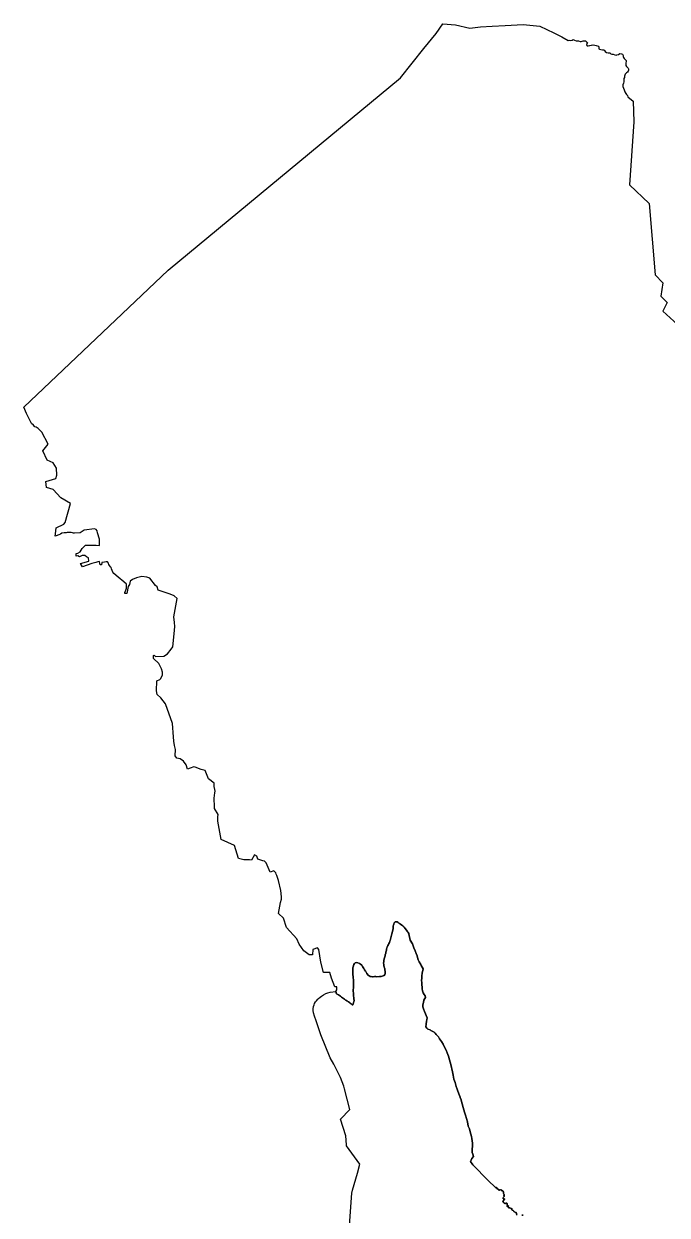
# Model space of a CAD drawing. Header units: inches. Extents: x 33.9 to 41.9, y -4.8 to 5.4.
# Drawn here: x 33.99 to 35.971, y 1.768 to 5.434 of the extents above; entities that cross this region are included whole.
import ezdxf

# ---------------------------------------------------------------- set-up
doc = ezdxf.new("R2010")
doc.units = ezdxf.units.IN
doc.header["$MEASUREMENT"] = 0
doc.layers.add('Counties', color=7, linetype='Continuous')

msp = doc.modelspace()

# ---------------------------------------------------------------- linework, layer by layer
at = {"layer": 'Counties'}
for points in [[(35.5087, 1.7674), (35.5081, 1.769), (35.5073, 1.7713), (35.5072, 1.773), (35.5068, 1.7742), (35.5058, 1.7756), (35.505, 1.7762), (35.5035, 1.7765), (35.502, 1.7772), (35.5006, 1.7785), (35.4991, 1.7796), (35.4978, 1.7809), (35.4964, 1.782), (35.4941, 1.7831), (35.4928, 1.7839), (35.4923, 1.7848), (35.4923, 1.7862), (35.4925, 1.7888), (35.4918, 1.7892), (35.4901, 1.7889), (35.4891, 1.7884), (35.488, 1.7893), (35.4869, 1.7902), (35.4855, 1.7906), (35.4841, 1.7906), (35.4828, 1.7906), (35.4826, 1.7916), (35.4816, 1.7927), (35.4813, 1.7936), (35.4817, 1.7946), (35.4819, 1.7953), (35.4822, 1.7965), (35.4811, 1.7973), (35.4804, 1.7971), (35.4798, 1.7964), (35.479, 1.7953), (35.478, 1.7954), (35.4777, 1.796), (35.4787, 1.7973), (35.4788, 1.7984), (35.4782, 1.7993), (35.4779, 1.8004), (35.4782, 1.8016), (35.4782, 1.8026), (35.4778, 1.8037), (35.4767, 1.8045), (35.476, 1.8045), (35.4745, 1.8044), (35.473, 1.804), (35.4719, 1.804), (35.471, 1.8041), (35.4698, 1.8046), (35.4688, 1.8051), (35.4682, 1.8059), (35.4675, 1.8072), (35.4668, 1.8082), (35.4659, 1.8084), (35.4645, 1.8086), (35.464, 1.8096), (35.4643, 1.8104), (35.465, 1.8109), (35.4658, 1.8111), (35.4673, 1.8115), (35.4679, 1.8121), (35.4674, 1.8137), (35.468, 1.8146), (35.469, 1.8155), (35.4698, 1.8164), (35.4699, 1.8177), (35.4697, 1.8185), (35.4688, 1.8183), (35.4678, 1.8181), (35.4664, 1.8184), (35.4658, 1.8193), (35.4654, 1.8205), (35.4652, 1.8214), (35.4659, 1.8224), (35.4667, 1.8234), (35.4679, 1.8245), (35.469, 1.8254), (35.4694, 1.8268), (35.4686, 1.8279), (35.4682, 1.8284), (35.4681, 1.8292), (35.4686, 1.8298), (35.469, 1.8308), (35.469, 1.8317), (35.4679, 1.8329), (35.467, 1.8344), (35.4668, 1.8366), (35.4667, 1.8378), (35.4666, 1.8393), (35.4663, 1.8405), (35.4658, 1.8414), (35.465, 1.8424), (35.4639, 1.8432), (35.4621, 1.8432), (35.4611, 1.8445), (35.4607, 1.8454), (35.4598, 1.8462), (35.4586, 1.8464), (35.4578, 1.8458), (35.4571, 1.8457), (35.4559, 1.8457), (35.4551, 1.8456), (35.4542, 1.8453), (35.4534, 1.8453), (35.4528, 1.8455), (35.4525, 1.846), (35.4519, 1.8465), (35.4516, 1.8463), (35.4511, 1.8459), (35.4504, 1.8457), (35.4502, 1.8459), (35.4501, 1.8468), (35.4496, 1.848), (35.4496, 1.849), (35.4494, 1.8499), (35.449, 1.8502), (35.4476, 1.8502), (35.4466, 1.8502), (35.4458, 1.8504), (35.4457, 1.8513), (35.4454, 1.8526), (35.4448, 1.8533), (35.4439, 1.8538), (35.4429, 1.8534), (35.4421, 1.8531), (35.4202, 1.875), (35.3721, 1.923), (35.365, 1.9334), (35.367, 1.9369), (35.3694, 1.9418), (35.3749, 1.9486), (35.3725, 1.9558), (35.3707, 1.9604), (35.37, 1.9638), (35.3708, 1.972), (35.3718, 1.9795), (35.3714, 1.9842), (35.3715, 1.9897), (35.3703, 1.9969), (35.3691, 2.0038), (35.3682, 2.0097), (35.3664, 2.0172), (35.3645, 2.0238), (35.3622, 2.0337), (35.3584, 2.0417), (35.356, 2.0548), (35.3525, 2.065), (35.3501, 2.0758), (35.3463, 2.0874), (35.3456, 2.0894), (35.3416, 2.1019), (35.3402, 2.1076), (35.3387, 2.114), (35.3364, 2.1223), (35.3336, 2.1295), (35.333, 2.1314), (35.3295, 2.1409), (35.3255, 2.153), (35.3244, 2.1557), (35.3208, 2.164), (35.3176, 2.1759), (35.3142, 2.1865), (35.3115, 2.1991), (35.3102, 2.2089), (35.3046, 2.2312), (35.3005, 2.2454), (35.2972, 2.2569), (35.2936, 2.2676), (35.29, 2.276), (35.2846, 2.2872), (35.2811, 2.2944), (35.2762, 2.3021), (35.2696, 2.3108), (35.2666, 2.3165), (35.2615, 2.3215), (35.2597, 2.3243), (35.2567, 2.3284), (35.2552, 2.3294), (35.2532, 2.3306), (35.2472, 2.3342), (35.2433, 2.3365), (35.2408, 2.3381), (35.2343, 2.3401), (35.2305, 2.3433), (35.2275, 2.3478), (35.2284, 2.3552), (35.2297, 2.3648), (35.2313, 2.3693), (35.2319, 2.3751), (35.2233, 2.3944), (35.2204, 2.403), (35.2184, 2.4085), (35.2186, 2.4146), (35.2202, 2.422), (35.2216, 2.4292), (35.2242, 2.4349), (35.2267, 2.4378), (35.2254, 2.4425), (35.2228, 2.4464), (35.2196, 2.452), (35.2174, 2.4586), (35.2166, 2.4647), (35.2163, 2.4703), (35.2155, 2.4757), (35.2153, 2.4792), (35.215, 2.4838), (35.2149, 2.4901), (35.2152, 2.4969), (35.2159, 2.5042), (35.2166, 2.513), (35.2195, 2.5262), (35.2167, 2.5311), (35.2137, 2.5361), (35.2119, 2.5396), (35.2069, 2.5477), (35.2039, 2.5533), (35.2021, 2.5609), (35.201, 2.566), (35.1984, 2.5728), (35.1951, 2.5808), (35.1912, 2.5902), (35.1864, 2.6027), (35.1799, 2.6143), (35.1758, 2.634), (35.1755, 2.6345), (35.1737, 2.6374), (35.1727, 2.6389), (35.1712, 2.6412), (35.1674, 2.6464), (35.1655, 2.6485), (35.1644, 2.6501), (35.1606, 2.6545), (35.1586, 2.6564), (35.1568, 2.658), (35.1536, 2.6601), (35.15, 2.6631), (35.1469, 2.6652), (35.1449, 2.6668), (35.1424, 2.6684), (35.1393, 2.6702), (35.1353, 2.6708), (35.1332, 2.6702), (35.1302, 2.6679), (35.1288, 2.6638), (35.1277, 2.6602), (35.1273, 2.6583), (35.1273, 2.6563), (35.1273, 2.6522), (35.127, 2.6498), (35.1262, 2.6448), (35.1253, 2.6417), (35.1239, 2.6367), (35.1227, 2.634), (35.1216, 2.6299), (35.1209, 2.6256), (35.1201, 2.6212), (35.119, 2.6174), (35.1176, 2.6128), (35.1171, 2.6108), (35.1155, 2.6069), (35.1141, 2.6038), (35.1123, 2.6007), (35.1106, 2.5978), (35.1085, 2.5927), (35.1079, 2.5906), (35.107, 2.5859), (35.1064, 2.5832), (35.105, 2.5776), (35.1042, 2.5746), (35.1026, 2.5689), (35.102, 2.5656), (35.1013, 2.5627), (35.0998, 2.5568), (35.0983, 2.5517), (35.0981, 2.548), (35.0978, 2.5429), (35.0983, 2.5393), (35.0989, 2.5362), (35.0997, 2.5315), (35.1003, 2.5286), (35.1013, 2.5254), (35.1018, 2.5233), (35.103, 2.5178), (35.1029, 2.512), (35.1016, 2.5083), (35.0994, 2.5057), (35.0965, 2.5039), (35.0902, 2.5025), (35.0846, 2.5024), (35.0773, 2.5015), (35.0742, 2.5025), (35.0725, 2.5024), (35.0701, 2.5022), (35.0658, 2.5017), (35.0638, 2.5015), (35.0594, 2.5019), (35.0568, 2.5028), (35.053, 2.5044), (35.0499, 2.5067), (35.0463, 2.5113), (35.0446, 2.5138), (35.0428, 2.5174), (35.0415, 2.519), (35.0392, 2.5225), (35.0368, 2.5273), (35.0332, 2.5335), (35.0306, 2.5372), (35.0269, 2.5407), (35.0237, 2.5421), (35.0184, 2.5444), (35.014, 2.5449), (35.0101, 2.5441), (35.0081, 2.5428), (35.0064, 2.5393), (35.0039, 2.532), (35.0033, 2.529), (35.0028, 2.5272), (35.0028, 2.5219), (35.0028, 2.5174), (35.0027, 2.5128), (35.0032, 2.5062), (35.0035, 2.5032), (35.0043, 2.4984), (35.0045, 2.4917), (35.0046, 2.4869), (35.0051, 2.4833), (35.0049, 2.4797), (35.0049, 2.478), (35.0047, 2.4762), (35.0047, 2.4709), (35.0046, 2.4679), (35.0042, 2.4615), (35.0043, 2.4588), (35.0046, 2.449), (35.0051, 2.4425), (35.0056, 2.4365), (35.006, 2.4338), (35.0065, 2.4319), (35.0067, 2.4303), (35.0067, 2.4274), (35.0061, 2.4251), (35.0053, 2.4217), (35.0044, 2.4184), (35.0031, 2.4156), (35.0016, 2.4149), (35.0009, 2.4154), (34.9998, 2.4165), (34.9979, 2.4182), (34.9951, 2.4204), (34.9925, 2.4224), (34.9896, 2.4243), (34.9878, 2.4254), (34.9865, 2.4261), (34.9842, 2.4277), (34.9816, 2.4295), (34.9794, 2.4309), (34.977, 2.4325), (34.9747, 2.4341), (34.9714, 2.4366), (34.9684, 2.4392), (34.9649, 2.442), (34.9591, 2.4454), (34.9549, 2.4476), (34.9525, 2.4486), (34.9507, 2.4558), (34.9537, 2.4608), (34.9534, 2.4707), (34.9473, 2.4701), (34.9374, 2.4976), (34.9324, 2.5149), (34.913, 2.5145), (34.9044, 2.546), (34.8978, 2.5849), (34.8941, 2.5901), (34.8797, 2.5858), (34.8791, 2.5694), (34.868, 2.5685), (34.8523, 2.5814), (34.8381, 2.6015), (34.8304, 2.6185), (34.7984, 2.653), (34.7897, 2.6814), (34.7743, 2.6959), (34.7804, 2.7296), (34.7837, 2.7404), (34.7831, 2.7475), (34.7812, 2.7666), (34.7738, 2.7972), (34.7688, 2.8135), (34.767, 2.8169), (34.7654, 2.8209), (34.7593, 2.8271), (34.7479, 2.8234), (34.7365, 2.8521), (34.7309, 2.8567), (34.7257, 2.8585), (34.7199, 2.8601), (34.71, 2.8632), (34.7075, 2.873), (34.7004, 2.8767), (34.6906, 2.8607), (34.6848, 2.8616), (34.6676, 2.8616), (34.6513, 2.8649), (34.6383, 2.9057), (34.5973, 2.9242), (34.5871, 2.98), (34.5873, 2.9939), (34.588, 3.0006), (34.5768, 3.0189), (34.5765, 3.0242), (34.5759, 3.0513), (34.5777, 3.0671), (34.5786, 3.0723), (34.5776, 3.0779), (34.5761, 3.0865), (34.5758, 3.097), (34.5585, 3.1109), (34.548, 3.1359), (34.5363, 3.139), (34.5178, 3.1467), (34.5129, 3.1476), (34.5016, 3.1429), (34.4939, 3.1402), (34.4892, 3.154), (34.4818, 3.1645), (34.471, 3.1719), (34.4612, 3.1738), (34.4557, 3.1815), (34.4572, 3.2003), (34.4537, 3.2133), (34.4513, 3.2266), (34.4509, 3.2398), (34.4472, 3.2803), (34.4261, 3.3417), (34.4113, 3.3599), (34.3999, 3.3698), (34.3984, 3.3815), (34.3997, 3.4123), (34.4086, 3.4164), (34.4113, 3.4197), (34.4163, 3.4305), (34.4163, 3.4385), (34.4141, 3.4487), (34.4055, 3.4653), (34.3895, 3.4807), (34.3889, 3.49), (34.391, 3.4909), (34.3956, 3.4866), (34.4212, 3.4881), (34.4322, 3.4952), (34.4436, 3.5094), (34.4482, 3.5171), (34.4522, 3.5569), (34.4544, 3.579), (34.454, 3.5911), (34.4519, 3.6086), (34.4617, 3.6659), (34.4528, 3.6739), (34.4399, 3.6792), (34.4036, 3.6906), (34.4002, 3.7016), (34.3956, 3.7053), (34.3774, 3.7281), (34.3688, 3.7315), (34.3531, 3.7328), (34.3362, 3.7294), (34.3245, 3.7244), (34.3171, 3.7183), (34.315, 3.7081), (34.311, 3.7022), (34.307, 3.681), (34.3012, 3.681), (34.3012, 3.6841), (34.3039, 3.6911), (34.3058, 3.697), (34.3058, 3.7038), (34.3058, 3.7096), (34.2975, 3.717), (34.2802, 3.7306), (34.2664, 3.742), (34.2636, 3.746), (34.2599, 3.7564), (34.2584, 3.7605), (34.2565, 3.7632), (34.2538, 3.7669), (34.2516, 3.7697), (34.2501, 3.7743), (34.247, 3.7783), (34.2433, 3.7786), (34.2378, 3.7768), (34.2301, 3.7762), (34.2292, 3.7688), (34.2246, 3.7691), (34.2239, 3.7728), (34.223, 3.7789), (34.2175, 3.7783), (34.2113, 3.7758), (34.1993, 3.7728), (34.1704, 3.7632), (34.164, 3.7734), (34.1898, 3.7801), (34.1886, 3.7903), (34.187, 3.7919), (34.1824, 3.794), (34.1772, 3.7974), (34.1698, 3.7977), (34.1612, 3.7934), (34.156, 3.7971), (34.1513, 3.7955), (34.1504, 3.8039), (34.156, 3.8048), (34.1633, 3.8091), (34.1692, 3.8196), (34.1796, 3.8291), (34.2128, 3.8298), (34.2224, 3.8282), (34.223, 3.8328), (34.2227, 3.8476), (34.2168, 3.868), (34.2156, 3.8735), (34.2128, 3.8781), (34.207, 3.8797), (34.1756, 3.876), (34.1633, 3.8673), (34.1461, 3.8667), (34.143, 3.867), (34.1399, 3.8676), (34.1356, 3.8686), (34.131, 3.8689), (34.127, 3.8689), (34.1236, 3.8685), (34.1196, 3.8676), (34.1138, 3.8673), (34.107, 3.8661), (34.1024, 3.8636), (34.0972, 3.8611), (34.0898, 3.8578), (34.0858, 3.8568), (34.087, 3.8642), (34.0889, 3.883), (34.1132, 3.8944), (34.1175, 3.8994), (34.1335, 3.9576), (34.1033, 3.9755), (34.0796, 4.001), (34.0593, 4.0066), (34.0572, 4.0253), (34.0879, 4.0349), (34.091, 4.0445), (34.0904, 4.0663), (34.0799, 4.0827), (34.0615, 4.0907), (34.0482, 4.1196), (34.0645, 4.1406), (34.0454, 4.1769), (34.042, 4.1806), (34.0374, 4.1856), (34.034, 4.1883), (34.0276, 4.1923), (34.0235, 4.1942), (34.019, 4.1991), (34.0137, 4.2037), (33.9975, 4.2347), (33.9896, 4.254), (34.4338, 4.6762), (35.1494, 5.2674), (35.2215, 5.3578), (35.26, 5.4044), (35.2798, 5.4338), (35.3193, 5.4306), (35.3629, 5.4208), (35.3958, 5.4242), (35.4317, 5.427), (35.4718, 5.4286), (35.5274, 5.4314), (35.5788, 5.4269), (35.6224, 5.4062), (35.6469, 5.3941), (35.6659, 5.382), (35.6694, 5.3834), (35.6735, 5.3829), (35.6783, 5.3831), (35.6813, 5.3853), (35.6839, 5.3845), (35.6853, 5.3831), (35.6904, 5.381), (35.6947, 5.3818), (35.6979, 5.3815), (35.703, 5.3794), (35.7065, 5.3796), (35.7119, 5.3815), (35.7159, 5.3815), (35.7194, 5.381), (35.7229, 5.3783), (35.7256, 5.3761), (35.7231, 5.3729), (35.7226, 5.3689), (35.7242, 5.3664), (35.7274, 5.3662), (35.7315, 5.3675), (35.7333, 5.3675), (35.7366, 5.3678), (35.7384, 5.3686), (35.7422, 5.3691), (35.743, 5.3691), (35.7481, 5.3683), (35.7524, 5.3667), (35.7591, 5.3646), (35.761, 5.3619), (35.7605, 5.3592), (35.7605, 5.3573), (35.7623, 5.3557), (35.7666, 5.3543), (35.7715, 5.354), (35.776, 5.3538), (35.7776, 5.3513), (35.7803, 5.3484), (35.7841, 5.3457), (35.7892, 5.3443), (35.7948, 5.3446), (35.7972, 5.3419), (35.8007, 5.3403), (35.805, 5.3403), (35.8093, 5.3389), (35.8136, 5.3373), (35.8163, 5.3379), (35.8209, 5.3392), (35.8254, 5.3422), (35.8303, 5.3414), (35.8338, 5.34), (35.8351, 5.3363), (35.8359, 5.3328), (35.8362, 5.3301), (35.8388, 5.3274), (35.8418, 5.3239), (35.8445, 5.3212), (35.8442, 5.3182), (35.8439, 5.3141), (35.8439, 5.3079), (35.8439, 5.3052), (35.8461, 5.3023), (35.8482, 5.3004), (35.8509, 5.2977), (35.8517, 5.295), (35.8517, 5.2917), (35.8511, 5.2885), (35.8487, 5.2855), (35.8458, 5.2825), (35.8415, 5.2785), (35.8401, 5.2755), (35.8398, 5.2731), (35.8393, 5.269), (35.8379, 5.2655), (35.8374, 5.2607), (35.8374, 5.2555), (35.8368, 5.2515), (35.8347, 5.2458), (35.8347, 5.2407), (35.8365, 5.2356), (35.839, 5.231), (35.8406, 5.2248), (35.8432, 5.2199), (35.8462, 5.2164), (35.8489, 5.2129), (35.8494, 5.2088), (35.8667, 5.1954), (35.8686, 5.1322), (35.8549, 4.9384), (35.9153, 4.8814), (35.934, 4.6612), (35.9577, 4.6371), (35.9511, 4.5958), (35.9705, 4.576), (35.9574, 4.55), (36.0027, 4.5083)], [(35.5087, 1.7674), (35.5081, 1.769), (35.5073, 1.7713), (35.5072, 1.773), (35.5068, 1.7742), (35.5058, 1.7756), (35.505, 1.7762), (35.5035, 1.7765), (35.502, 1.7772), (35.5006, 1.7785), (35.4991, 1.7796), (35.4978, 1.7809), (35.4964, 1.782), (35.4941, 1.7831), (35.4928, 1.7839), (35.4923, 1.7848), (35.4923, 1.7862), (35.4925, 1.7888), (35.4918, 1.7892), (35.4901, 1.7889), (35.4891, 1.7884), (35.488, 1.7893), (35.4869, 1.7902), (35.4855, 1.7906), (35.4841, 1.7906), (35.4828, 1.7906), (35.4826, 1.7916), (35.4816, 1.7927), (35.4813, 1.7936), (35.4817, 1.7946), (35.4819, 1.7953), (35.4822, 1.7965), (35.4811, 1.7973), (35.4804, 1.7971), (35.4798, 1.7964), (35.479, 1.7953), (35.478, 1.7954), (35.4777, 1.796), (35.4787, 1.7973), (35.4788, 1.7984), (35.4782, 1.7993), (35.4779, 1.8004), (35.4782, 1.8016), (35.4782, 1.8026), (35.4778, 1.8037), (35.4767, 1.8045), (35.476, 1.8045), (35.4745, 1.8044), (35.473, 1.804), (35.4719, 1.804), (35.471, 1.8041), (35.4698, 1.8046), (35.4688, 1.8051), (35.4682, 1.8059), (35.4675, 1.8072), (35.4668, 1.8082), (35.4659, 1.8084), (35.4645, 1.8086), (35.464, 1.8096), (35.4643, 1.8104), (35.465, 1.8109), (35.4658, 1.8111), (35.4673, 1.8115), (35.4679, 1.8121), (35.4674, 1.8137), (35.468, 1.8146), (35.469, 1.8155), (35.4698, 1.8164), (35.4699, 1.8177), (35.4697, 1.8185), (35.4688, 1.8183), (35.4678, 1.8181), (35.4664, 1.8184), (35.4658, 1.8193), (35.4654, 1.8205), (35.4652, 1.8214), (35.4659, 1.8224), (35.4667, 1.8234), (35.4679, 1.8245), (35.469, 1.8254), (35.4694, 1.8268), (35.4686, 1.8279), (35.4682, 1.8284), (35.4681, 1.8292), (35.4686, 1.8298), (35.469, 1.8308), (35.469, 1.8317), (35.4679, 1.8329), (35.467, 1.8344), (35.4668, 1.8366), (35.4667, 1.8378), (35.4666, 1.8393), (35.4663, 1.8405), (35.4658, 1.8414), (35.465, 1.8424), (35.4639, 1.8432), (35.4621, 1.8432), (35.4611, 1.8445), (35.4607, 1.8454), (35.4598, 1.8462), (35.4586, 1.8464), (35.4578, 1.8458), (35.4571, 1.8457), (35.4559, 1.8457), (35.4551, 1.8456), (35.4542, 1.8453), (35.4534, 1.8453), (35.4528, 1.8455), (35.4525, 1.846), (35.4519, 1.8465), (35.4516, 1.8463), (35.4511, 1.8459), (35.4504, 1.8457), (35.4502, 1.8459), (35.4501, 1.8468), (35.4496, 1.848), (35.4496, 1.849), (35.4494, 1.8499), (35.449, 1.8502), (35.4476, 1.8502), (35.4466, 1.8502), (35.4458, 1.8504), (35.4457, 1.8513), (35.4454, 1.8526), (35.4448, 1.8533), (35.4439, 1.8538), (35.4429, 1.8534), (35.4421, 1.8531), (35.4202, 1.875), (35.3721, 1.923), (35.365, 1.9334), (35.367, 1.9369), (35.3694, 1.9418), (35.3749, 1.9486), (35.3725, 1.9558), (35.3707, 1.9604), (35.37, 1.9638), (35.3708, 1.972), (35.3718, 1.9795), (35.3714, 1.9842), (35.3715, 1.9897), (35.3703, 1.9969), (35.3691, 2.0038), (35.3682, 2.0097), (35.3664, 2.0172), (35.3645, 2.0238), (35.3622, 2.0337), (35.3584, 2.0417), (35.356, 2.0548), (35.3525, 2.065), (35.3501, 2.0758), (35.3463, 2.0874), (35.3456, 2.0894), (35.3416, 2.1019), (35.3402, 2.1076), (35.3387, 2.114), (35.3364, 2.1223), (35.3336, 2.1295), (35.333, 2.1314), (35.3295, 2.1409), (35.3255, 2.153), (35.3244, 2.1557), (35.3208, 2.164), (35.3176, 2.1759), (35.3142, 2.1865), (35.3115, 2.1991), (35.3102, 2.2089), (35.3046, 2.2312), (35.3005, 2.2454), (35.2972, 2.2569), (35.2936, 2.2676), (35.29, 2.276), (35.2846, 2.2872), (35.2811, 2.2944), (35.2762, 2.3021), (35.2696, 2.3108), (35.2666, 2.3165), (35.2615, 2.3215), (35.2597, 2.3243), (35.2567, 2.3284), (35.2552, 2.3294), (35.2532, 2.3306), (35.2472, 2.3342), (35.2433, 2.3365), (35.2408, 2.3381), (35.2343, 2.3401), (35.2305, 2.3433), (35.2275, 2.3478), (35.2284, 2.3552), (35.2297, 2.3648), (35.2313, 2.3693), (35.2319, 2.3751), (35.2233, 2.3944), (35.2204, 2.403), (35.2184, 2.4085), (35.2186, 2.4146), (35.2202, 2.422), (35.2216, 2.4292), (35.2242, 2.4349), (35.2267, 2.4378), (35.2254, 2.4425), (35.2228, 2.4464), (35.2196, 2.452), (35.2174, 2.4586), (35.2166, 2.4647), (35.2163, 2.4703), (35.2155, 2.4757), (35.2153, 2.4792), (35.215, 2.4838), (35.2149, 2.4901), (35.2152, 2.4969), (35.2159, 2.5042), (35.2166, 2.513), (35.2195, 2.5262), (35.2167, 2.5311), (35.2137, 2.5361), (35.2119, 2.5396), (35.2069, 2.5477), (35.2039, 2.5533), (35.2021, 2.5609), (35.201, 2.566), (35.1984, 2.5728), (35.1951, 2.5808), (35.1912, 2.5902), (35.1864, 2.6027), (35.1799, 2.6143), (35.1758, 2.634), (35.1755, 2.6345), (35.1737, 2.6374), (35.1727, 2.6389), (35.1712, 2.6412), (35.1674, 2.6464), (35.1655, 2.6485), (35.1644, 2.6501), (35.1606, 2.6545), (35.1586, 2.6564), (35.1568, 2.658), (35.1536, 2.6601), (35.15, 2.6631), (35.1469, 2.6652), (35.1449, 2.6668), (35.1424, 2.6684), (35.1393, 2.6702), (35.1353, 2.6708), (35.1332, 2.6702), (35.1302, 2.6679), (35.1288, 2.6638), (35.1277, 2.6602), (35.1273, 2.6583), (35.1273, 2.6563), (35.1273, 2.6522), (35.127, 2.6498), (35.1262, 2.6448), (35.1253, 2.6417), (35.1239, 2.6367), (35.1227, 2.634), (35.1216, 2.6299), (35.1209, 2.6256), (35.1201, 2.6212), (35.119, 2.6174), (35.1176, 2.6128), (35.1171, 2.6108), (35.1155, 2.6069), (35.1141, 2.6038), (35.1123, 2.6007), (35.1106, 2.5978), (35.1085, 2.5927), (35.1079, 2.5906), (35.107, 2.5859), (35.1064, 2.5832), (35.105, 2.5776), (35.1042, 2.5746), (35.1026, 2.5689), (35.102, 2.5656), (35.1013, 2.5627), (35.0998, 2.5568), (35.0983, 2.5517), (35.0981, 2.548), (35.0978, 2.5429), (35.0983, 2.5393), (35.0989, 2.5362), (35.0997, 2.5315), (35.1003, 2.5286), (35.1013, 2.5254), (35.1018, 2.5233), (35.103, 2.5178), (35.1029, 2.512), (35.1016, 2.5083), (35.0994, 2.5057), (35.0965, 2.5039), (35.0902, 2.5025), (35.0846, 2.5024), (35.0773, 2.5015), (35.0742, 2.5025), (35.0725, 2.5024), (35.0701, 2.5022), (35.0658, 2.5017), (35.0638, 2.5015), (35.0594, 2.5019), (35.0568, 2.5028), (35.053, 2.5044), (35.0499, 2.5067), (35.0463, 2.5113), (35.0446, 2.5138), (35.0428, 2.5174), (35.0415, 2.519), (35.0392, 2.5225), (35.0368, 2.5273), (35.0332, 2.5335), (35.0306, 2.5372), (35.0269, 2.5407), (35.0237, 2.5421), (35.0184, 2.5444), (35.014, 2.5449), (35.0101, 2.5441), (35.0081, 2.5428), (35.0064, 2.5393), (35.0039, 2.532), (35.0033, 2.529), (35.0028, 2.5272), (35.0028, 2.5219), (35.0028, 2.5174), (35.0027, 2.5128), (35.0032, 2.5062), (35.0035, 2.5032), (35.0043, 2.4984), (35.0045, 2.4917), (35.0046, 2.4869), (35.0051, 2.4833), (35.0049, 2.4797), (35.0049, 2.478), (35.0047, 2.4762), (35.0047, 2.4709), (35.0046, 2.4679), (35.0042, 2.4615), (35.0043, 2.4588), (35.0046, 2.449), (35.0051, 2.4425), (35.0056, 2.4365), (35.006, 2.4338), (35.0065, 2.4319), (35.0067, 2.4303), (35.0067, 2.4274), (35.0061, 2.4251), (35.0053, 2.4217), (35.0044, 2.4184), (35.0031, 2.4156), (35.0016, 2.4149), (35.0009, 2.4154), (34.9998, 2.4165), (34.9979, 2.4182), (34.9951, 2.4204), (34.9925, 2.4224), (34.9896, 2.4243), (34.9878, 2.4254), (34.9865, 2.4261), (34.9842, 2.4277), (34.9816, 2.4295), (34.9794, 2.4309), (34.977, 2.4325), (34.9747, 2.4341), (34.9714, 2.4366), (34.9684, 2.4392), (34.9649, 2.442), (34.9591, 2.4454), (34.9549, 2.4476), (34.9525, 2.4486), (34.9507, 2.4558), (34.9537, 2.4608), (34.9534, 2.4707), (34.9473, 2.4701), (34.9374, 2.4976), (34.9324, 2.5149), (34.913, 2.5145), (34.9044, 2.546), (34.8978, 2.5849), (34.8941, 2.5901), (34.8797, 2.5858), (34.8791, 2.5694), (34.868, 2.5685), (34.8523, 2.5814), (34.8381, 2.6015), (34.8304, 2.6185), (34.7984, 2.653), (34.7897, 2.6814), (34.7743, 2.6959), (34.7804, 2.7296), (34.7837, 2.7404), (34.7831, 2.7475), (34.7812, 2.7666), (34.7738, 2.7972), (34.7688, 2.8135), (34.767, 2.8169), (34.7654, 2.8209), (34.7593, 2.8271), (34.7479, 2.8234), (34.7365, 2.8521), (34.7309, 2.8567), (34.7257, 2.8585), (34.7199, 2.8601), (34.71, 2.8632), (34.7075, 2.873), (34.7004, 2.8767), (34.6906, 2.8607), (34.6848, 2.8616), (34.6676, 2.8616), (34.6513, 2.8649), (34.6383, 2.9057), (34.5973, 2.9242), (34.5871, 2.98), (34.5873, 2.9939), (34.588, 3.0006), (34.5768, 3.0189), (34.5765, 3.0242), (34.5759, 3.0513), (34.5777, 3.0671), (34.5786, 3.0723), (34.5776, 3.0779), (34.5761, 3.0865), (34.5758, 3.097), (34.5585, 3.1109), (34.548, 3.1359), (34.5363, 3.139), (34.5178, 3.1467), (34.5129, 3.1476), (34.5016, 3.1429), (34.4939, 3.1402), (34.4892, 3.154), (34.4818, 3.1645), (34.471, 3.1719), (34.4612, 3.1738), (34.4557, 3.1815), (34.4572, 3.2003), (34.4537, 3.2133), (34.4513, 3.2266), (34.4509, 3.2398), (34.4472, 3.2803), (34.4261, 3.3417), (34.4113, 3.3599), (34.3999, 3.3698), (34.3984, 3.3815), (34.3997, 3.4123), (34.4086, 3.4164), (34.4113, 3.4197), (34.4163, 3.4305), (34.4163, 3.4385), (34.4141, 3.4487), (34.4055, 3.4653), (34.3895, 3.4807), (34.3889, 3.49), (34.391, 3.4909), (34.3956, 3.4866), (34.4212, 3.4881), (34.4322, 3.4952), (34.4436, 3.5094), (34.4482, 3.5171), (34.4522, 3.5569), (34.4544, 3.579), (34.454, 3.5911), (34.4519, 3.6086), (34.4617, 3.6659), (34.4528, 3.6739), (34.4399, 3.6792), (34.4036, 3.6906), (34.4002, 3.7016), (34.3956, 3.7053), (34.3774, 3.7281), (34.3688, 3.7315), (34.3531, 3.7328), (34.3362, 3.7294), (34.3245, 3.7244), (34.3171, 3.7183), (34.315, 3.7081), (34.311, 3.7022), (34.307, 3.681), (34.3012, 3.681), (34.3012, 3.6841), (34.3039, 3.6911), (34.3058, 3.697), (34.3058, 3.7038), (34.3058, 3.7096), (34.2975, 3.717), (34.2802, 3.7306), (34.2664, 3.742), (34.2636, 3.746), (34.2599, 3.7564), (34.2584, 3.7605), (34.2565, 3.7632), (34.2538, 3.7669), (34.2516, 3.7697), (34.2501, 3.7743), (34.247, 3.7783), (34.2433, 3.7786), (34.2378, 3.7768), (34.2301, 3.7762), (34.2292, 3.7688), (34.2246, 3.7691), (34.2239, 3.7728), (34.223, 3.7789), (34.2175, 3.7783), (34.2113, 3.7758), (34.1993, 3.7728), (34.1704, 3.7632), (34.164, 3.7734), (34.1898, 3.7801), (34.1886, 3.7903), (34.187, 3.7919), (34.1824, 3.794), (34.1772, 3.7974), (34.1698, 3.7977), (34.1612, 3.7934), (34.156, 3.7971), (34.1513, 3.7955), (34.1504, 3.8039), (34.156, 3.8048), (34.1633, 3.8091), (34.1692, 3.8196), (34.1796, 3.8291), (34.2128, 3.8298), (34.2224, 3.8282), (34.223, 3.8328), (34.2227, 3.8476), (34.2168, 3.868), (34.2156, 3.8735), (34.2128, 3.8781), (34.207, 3.8797), (34.1756, 3.876), (34.1633, 3.8673), (34.1461, 3.8667), (34.143, 3.867), (34.1399, 3.8676), (34.1356, 3.8686), (34.131, 3.8689), (34.127, 3.8689), (34.1236, 3.8685), (34.1196, 3.8676), (34.1138, 3.8673), (34.107, 3.8661), (34.1024, 3.8636), (34.0972, 3.8611), (34.0898, 3.8578), (34.0858, 3.8568), (34.087, 3.8642), (34.0889, 3.883), (34.1132, 3.8944), (34.1175, 3.8994), (34.1335, 3.9576), (34.1033, 3.9755), (34.0796, 4.001), (34.0593, 4.0066), (34.0572, 4.0253), (34.0879, 4.0349), (34.091, 4.0445), (34.0904, 4.0663), (34.0799, 4.0827), (34.0615, 4.0907), (34.0482, 4.1196), (34.0645, 4.1406), (34.0454, 4.1769), (34.042, 4.1806), (34.0374, 4.1856), (34.034, 4.1883), (34.0276, 4.1923), (34.0235, 4.1942), (34.019, 4.1991), (34.0137, 4.2037), (33.9975, 4.2347), (33.9896, 4.254), (34.4338, 4.6762), (35.1494, 5.2674), (35.2215, 5.3578), (35.26, 5.4044), (35.2798, 5.4338), (35.3193, 5.4306), (35.3629, 5.4208), (35.3958, 5.4242), (35.4317, 5.427), (35.4718, 5.4286), (35.5274, 5.4314), (35.5788, 5.4269), (35.6224, 5.4062), (35.6469, 5.3941), (35.6659, 5.382), (35.6694, 5.3834), (35.6735, 5.3829), (35.6783, 5.3831), (35.6813, 5.3853), (35.6839, 5.3845), (35.6853, 5.3831), (35.6904, 5.381), (35.6947, 5.3818), (35.6979, 5.3815), (35.703, 5.3794), (35.7065, 5.3796), (35.7119, 5.3815), (35.7159, 5.3815), (35.7194, 5.381), (35.7229, 5.3783), (35.7256, 5.3761), (35.7231, 5.3729), (35.7226, 5.3689), (35.7242, 5.3664), (35.7274, 5.3662), (35.7315, 5.3675), (35.7333, 5.3675), (35.7366, 5.3678), (35.7384, 5.3686), (35.7422, 5.3691), (35.743, 5.3691), (35.7481, 5.3683), (35.7524, 5.3667), (35.7591, 5.3646), (35.761, 5.3619), (35.7605, 5.3592), (35.7605, 5.3573), (35.7623, 5.3557), (35.7666, 5.3543), (35.7715, 5.354), (35.776, 5.3538), (35.7776, 5.3513), (35.7803, 5.3484), (35.7841, 5.3457), (35.7892, 5.3443), (35.7948, 5.3446), (35.7972, 5.3419), (35.8007, 5.3403), (35.805, 5.3403), (35.8093, 5.3389), (35.8136, 5.3373), (35.8163, 5.3379), (35.8209, 5.3392), (35.8254, 5.3422), (35.8303, 5.3414), (35.8338, 5.34), (35.8351, 5.3363), (35.8359, 5.3328), (35.8362, 5.3301), (35.8388, 5.3274), (35.8418, 5.3239), (35.8445, 5.3212), (35.8442, 5.3182), (35.8439, 5.3141), (35.8439, 5.3079), (35.8439, 5.3052), (35.8461, 5.3023), (35.8482, 5.3004), (35.8509, 5.2977), (35.8517, 5.295), (35.8517, 5.2917), (35.8511, 5.2885), (35.8487, 5.2855), (35.8458, 5.2825), (35.8415, 5.2785), (35.8401, 5.2755), (35.8398, 5.2731), (35.8393, 5.269), (35.8379, 5.2655), (35.8374, 5.2607), (35.8374, 5.2555), (35.8368, 5.2515), (35.8347, 5.2458), (35.8347, 5.2407), (35.8365, 5.2356), (35.839, 5.231), (35.8406, 5.2248), (35.8432, 5.2199), (35.8462, 5.2164), (35.8489, 5.2129), (35.8494, 5.2088), (35.8667, 5.1954), (35.8686, 5.1322), (35.8549, 4.9384), (35.9153, 4.8814), (35.934, 4.6612), (35.9577, 4.6371), (35.9511, 4.5958), (35.9705, 4.576), (35.9574, 4.55), (36.0027, 4.5083)], [(34.9872, 1.6655), (35.0001, 1.8356), (35.0019, 1.8452), (35.0176, 1.8974), (35.0249, 1.9252), (34.9837, 1.9816), (34.9834, 1.9844), (34.9815, 2.0125), (34.9649, 2.0628), (34.9938, 2.0934), (34.9772, 2.1567), (34.9756, 2.165), (34.9646, 2.1919), (34.9446, 2.2322), (34.9329, 2.2523), (34.9048, 2.3233), (34.8902, 2.3656), (34.8853, 2.3804), (34.8813, 2.3906), (34.8803, 2.398), (34.8803, 2.4032), (34.8815, 2.4097), (34.8834, 2.415), (34.8852, 2.419), (34.888, 2.4242), (34.891, 2.4276), (34.8947, 2.4329), (34.8975, 2.4347), (34.9021, 2.4384), (34.9061, 2.4415), (34.9131, 2.4459), (34.9199, 2.4496), (34.9261, 2.452), (34.9328, 2.4539), (34.9507, 2.4558), (34.9525, 2.4486), (34.9549, 2.4476), (34.9591, 2.4454), (34.9649, 2.442), (34.9684, 2.4392), (34.9714, 2.4366), (34.9747, 2.4341), (34.977, 2.4325), (34.9794, 2.4309), (34.9816, 2.4295), (34.9842, 2.4277), (34.9865, 2.4261), (34.9878, 2.4254), (34.9896, 2.4243), (34.9925, 2.4224), (34.9951, 2.4204), (34.9979, 2.4182), (34.9998, 2.4165), (35.0009, 2.4154), (35.0016, 2.4149), (35.0031, 2.4156), (35.0044, 2.4184), (35.0053, 2.4217), (35.0061, 2.4251), (35.0067, 2.4274), (35.0067, 2.4303), (35.0065, 2.4319), (35.006, 2.4338), (35.0056, 2.4365), (35.0051, 2.4425), (35.0046, 2.449), (35.0043, 2.4588), (35.0042, 2.4615), (35.0046, 2.4679), (35.0047, 2.4709), (35.0047, 2.4762), (35.0049, 2.478), (35.0049, 2.4797), (35.0051, 2.4833), (35.0046, 2.4869), (35.0045, 2.4917), (35.0043, 2.4984), (35.0035, 2.5032), (35.0032, 2.5062), (35.0027, 2.5128), (35.0028, 2.5174), (35.0028, 2.5219), (35.0028, 2.5272), (35.0033, 2.529), (35.0039, 2.532), (35.0064, 2.5393), (35.0081, 2.5428), (35.0101, 2.5441), (35.014, 2.5449), (35.0184, 2.5444), (35.0237, 2.5421), (35.0269, 2.5407), (35.0306, 2.5372), (35.0332, 2.5335), (35.0368, 2.5273), (35.0392, 2.5225), (35.0415, 2.519), (35.0428, 2.5174), (35.0446, 2.5138), (35.0463, 2.5113), (35.0499, 2.5067), (35.053, 2.5044), (35.0568, 2.5028), (35.0594, 2.5019), (35.0638, 2.5015), (35.0658, 2.5017), (35.0701, 2.5022), (35.0725, 2.5024), (35.0742, 2.5025), (35.0773, 2.5015), (35.0846, 2.5024), (35.0902, 2.5025), (35.0965, 2.5039), (35.0994, 2.5057), (35.1016, 2.5083), (35.1029, 2.512), (35.103, 2.5178), (35.1018, 2.5233), (35.1013, 2.5254), (35.1003, 2.5286), (35.0997, 2.5315), (35.0989, 2.5362), (35.0983, 2.5393), (35.0978, 2.5429), (35.0981, 2.548), (35.0983, 2.5517), (35.0998, 2.5568), (35.1013, 2.5627), (35.102, 2.5656), (35.1026, 2.5689), (35.1042, 2.5746), (35.105, 2.5776), (35.1064, 2.5832), (35.107, 2.5859), (35.1079, 2.5906), (35.1085, 2.5927), (35.1106, 2.5978), (35.1123, 2.6007), (35.1141, 2.6038), (35.1155, 2.6069), (35.1171, 2.6108), (35.1176, 2.6128), (35.119, 2.6174), (35.1201, 2.6212), (35.1209, 2.6256), (35.1216, 2.6299), (35.1227, 2.634), (35.1239, 2.6367), (35.1253, 2.6417), (35.1262, 2.6448), (35.127, 2.6498), (35.1273, 2.6522), (35.1273, 2.6563), (35.1273, 2.6583), (35.1277, 2.6602), (35.1288, 2.6638), (35.1302, 2.6679), (35.1332, 2.6702), (35.1353, 2.6708), (35.1393, 2.6702), (35.1424, 2.6684), (35.1449, 2.6668), (35.1469, 2.6652), (35.15, 2.6631), (35.1536, 2.6601), (35.1568, 2.658), (35.1586, 2.6564), (35.1606, 2.6545), (35.1644, 2.6501), (35.1655, 2.6485), (35.1674, 2.6464), (35.1712, 2.6412), (35.1727, 2.6389), (35.1737, 2.6374), (35.1755, 2.6345), (35.1758, 2.634), (35.1799, 2.6143), (35.1864, 2.6027), (35.1912, 2.5902), (35.1951, 2.5808), (35.1984, 2.5728), (35.201, 2.566), (35.2021, 2.5609), (35.2039, 2.5533), (35.2069, 2.5477), (35.2119, 2.5396), (35.2137, 2.5361), (35.2167, 2.5311), (35.2195, 2.5262), (35.2166, 2.513), (35.2159, 2.5042), (35.2152, 2.4969), (35.2149, 2.4901), (35.215, 2.4838), (35.2153, 2.4792), (35.2155, 2.4757), (35.2163, 2.4703), (35.2166, 2.4647), (35.2174, 2.4586), (35.2196, 2.452), (35.2228, 2.4464), (35.2254, 2.4425), (35.2267, 2.4378), (35.2242, 2.4349), (35.2216, 2.4292), (35.2202, 2.422), (35.2186, 2.4146), (35.2184, 2.4085), (35.2204, 2.403), (35.2233, 2.3944), (35.2319, 2.3751), (35.2313, 2.3693), (35.2297, 2.3648), (35.2284, 2.3552), (35.2275, 2.3478), (35.2305, 2.3433), (35.2343, 2.3401), (35.2408, 2.3381), (35.2433, 2.3365), (35.2472, 2.3342), (35.2532, 2.3306), (35.2552, 2.3294), (35.2567, 2.3284), (35.2597, 2.3243), (35.2615, 2.3215), (35.2666, 2.3165), (35.2696, 2.3108), (35.2762, 2.3021), (35.2811, 2.2944), (35.2846, 2.2872), (35.29, 2.276), (35.2936, 2.2676), (35.2972, 2.2569), (35.3005, 2.2454), (35.3046, 2.2312), (35.3102, 2.2089), (35.3115, 2.1991), (35.3142, 2.1865), (35.3176, 2.1759), (35.3208, 2.164), (35.3244, 2.1557), (35.3255, 2.153), (35.3295, 2.1409), (35.333, 2.1314), (35.3336, 2.1295), (35.3364, 2.1223), (35.3387, 2.114), (35.3402, 2.1076), (35.3416, 2.1019), (35.3456, 2.0894), (35.3463, 2.0874), (35.3501, 2.0758), (35.3525, 2.065), (35.356, 2.0548), (35.3584, 2.0417), (35.3622, 2.0337), (35.3645, 2.0238), (35.3664, 2.0172), (35.3682, 2.0097), (35.3691, 2.0038), (35.3703, 1.9969), (35.3715, 1.9897), (35.3714, 1.9842), (35.3718, 1.9795), (35.3708, 1.972), (35.37, 1.9638), (35.3707, 1.9604), (35.3725, 1.9558), (35.3749, 1.9486), (35.3749, 1.9486), (35.3694, 1.9418), (35.367, 1.9369), (35.365, 1.9334), (35.3721, 1.923), (35.4202, 1.875), (35.4421, 1.8531), (35.4429, 1.8534), (35.4439, 1.8538), (35.4448, 1.8533), (35.4454, 1.8526), (35.4457, 1.8513), (35.4458, 1.8504), (35.4466, 1.8502), (35.4476, 1.8502), (35.449, 1.8502), (35.4494, 1.8499), (35.4496, 1.849), (35.4496, 1.848), (35.4501, 1.8468), (35.4502, 1.8459), (35.4504, 1.8457), (35.4511, 1.8459), (35.4516, 1.8463), (35.4519, 1.8465), (35.4525, 1.846), (35.4528, 1.8455), (35.4534, 1.8453), (35.4542, 1.8453), (35.4551, 1.8456), (35.4559, 1.8457), (35.4571, 1.8457), (35.4578, 1.8458), (35.4586, 1.8464), (35.4598, 1.8462), (35.4607, 1.8454), (35.4611, 1.8445), (35.4621, 1.8432), (35.4639, 1.8432), (35.465, 1.8424), (35.4658, 1.8414), (35.4663, 1.8405), (35.4666, 1.8393), (35.4667, 1.8378), (35.4668, 1.8366), (35.467, 1.8344), (35.4679, 1.8329), (35.469, 1.8317), (35.469, 1.8308), (35.4686, 1.8298), (35.4681, 1.8292), (35.4682, 1.8284), (35.4686, 1.8279), (35.4694, 1.8268), (35.469, 1.8254), (35.4679, 1.8245), (35.4667, 1.8234), (35.4659, 1.8224), (35.4652, 1.8214), (35.4654, 1.8205), (35.4658, 1.8193), (35.4664, 1.8184), (35.4678, 1.8181), (35.4688, 1.8183), (35.4697, 1.8185), (35.4699, 1.8177), (35.4698, 1.8164), (35.469, 1.8155), (35.468, 1.8146), (35.4674, 1.8137), (35.4679, 1.8121), (35.4673, 1.8115), (35.4658, 1.8111), (35.465, 1.8109), (35.4643, 1.8104), (35.464, 1.8096), (35.4645, 1.8086), (35.4659, 1.8084), (35.4668, 1.8082), (35.4675, 1.8072), (35.4682, 1.8059), (35.4688, 1.8051), (35.4698, 1.8046), (35.471, 1.8041), (35.4719, 1.804), (35.473, 1.804), (35.4745, 1.8044), (35.476, 1.8045), (35.4767, 1.8045), (35.4778, 1.8037), (35.4782, 1.8026), (35.4782, 1.8016), (35.4779, 1.8004), (35.4782, 1.7993), (35.4788, 1.7984), (35.4787, 1.7973), (35.4777, 1.796), (35.478, 1.7954), (35.479, 1.7953), (35.4798, 1.7964), (35.4804, 1.7971), (35.4811, 1.7973), (35.4822, 1.7965), (35.4819, 1.7953), (35.4817, 1.7946), (35.4813, 1.7936), (35.4816, 1.7927), (35.4826, 1.7916), (35.4828, 1.7906), (35.4841, 1.7906), (35.4855, 1.7906), (35.4869, 1.7902), (35.488, 1.7893), (35.4891, 1.7884), (35.4901, 1.7889), (35.4918, 1.7892), (35.4925, 1.7888), (35.4923, 1.7862), (35.4923, 1.7848), (35.4928, 1.7839), (35.4941, 1.7831), (35.4964, 1.782), (35.4978, 1.7809), (35.4991, 1.7796), (35.5006, 1.7785), (35.502, 1.7772), (35.5035, 1.7765), (35.505, 1.7762), (35.5058, 1.7756), (35.5068, 1.7742), (35.5072, 1.773), (35.5073, 1.7713), (35.5081, 1.769), (35.5087, 1.7674)], [(34.9872, 1.6655), (35.0001, 1.8356), (35.0019, 1.8452), (35.0176, 1.8974), (35.0249, 1.9252), (34.9837, 1.9816), (34.9834, 1.9844), (34.9815, 2.0125), (34.9649, 2.0628), (34.9938, 2.0934), (34.9772, 2.1567), (34.9756, 2.165), (34.9646, 2.1919), (34.9446, 2.2322), (34.9329, 2.2523), (34.9048, 2.3233), (34.8902, 2.3656), (34.8853, 2.3804), (34.8813, 2.3906), (34.8803, 2.398), (34.8803, 2.4032), (34.8815, 2.4097), (34.8834, 2.415), (34.8852, 2.419), (34.888, 2.4242), (34.891, 2.4276), (34.8947, 2.4329), (34.8975, 2.4347), (34.9021, 2.4384), (34.9061, 2.4415), (34.9131, 2.4459), (34.9199, 2.4496), (34.9261, 2.452), (34.9328, 2.4539), (34.9507, 2.4558), (34.9525, 2.4486), (34.9549, 2.4476), (34.9591, 2.4454), (34.9649, 2.442), (34.9684, 2.4392), (34.9714, 2.4366), (34.9747, 2.4341), (34.977, 2.4325), (34.9794, 2.4309), (34.9816, 2.4295), (34.9842, 2.4277), (34.9865, 2.4261), (34.9878, 2.4254), (34.9896, 2.4243), (34.9925, 2.4224), (34.9951, 2.4204), (34.9979, 2.4182), (34.9998, 2.4165), (35.0009, 2.4154), (35.0016, 2.4149), (35.0031, 2.4156), (35.0044, 2.4184), (35.0053, 2.4217), (35.0061, 2.4251), (35.0067, 2.4274), (35.0067, 2.4303), (35.0065, 2.4319), (35.006, 2.4338), (35.0056, 2.4365), (35.0051, 2.4425), (35.0046, 2.449), (35.0043, 2.4588), (35.0042, 2.4615), (35.0046, 2.4679), (35.0047, 2.4709), (35.0047, 2.4762), (35.0049, 2.478), (35.0049, 2.4797), (35.0051, 2.4833), (35.0046, 2.4869), (35.0045, 2.4917), (35.0043, 2.4984), (35.0035, 2.5032), (35.0032, 2.5062), (35.0027, 2.5128), (35.0028, 2.5174), (35.0028, 2.5219), (35.0028, 2.5272), (35.0033, 2.529), (35.0039, 2.532), (35.0064, 2.5393), (35.0081, 2.5428), (35.0101, 2.5441), (35.014, 2.5449), (35.0184, 2.5444), (35.0237, 2.5421), (35.0269, 2.5407), (35.0306, 2.5372), (35.0332, 2.5335), (35.0368, 2.5273), (35.0392, 2.5225), (35.0415, 2.519), (35.0428, 2.5174), (35.0446, 2.5138), (35.0463, 2.5113), (35.0499, 2.5067), (35.053, 2.5044), (35.0568, 2.5028), (35.0594, 2.5019), (35.0638, 2.5015), (35.0658, 2.5017), (35.0701, 2.5022), (35.0725, 2.5024), (35.0742, 2.5025), (35.0773, 2.5015), (35.0846, 2.5024), (35.0902, 2.5025), (35.0965, 2.5039), (35.0994, 2.5057), (35.1016, 2.5083), (35.1029, 2.512), (35.103, 2.5178), (35.1018, 2.5233), (35.1013, 2.5254), (35.1003, 2.5286), (35.0997, 2.5315), (35.0989, 2.5362), (35.0983, 2.5393), (35.0978, 2.5429), (35.0981, 2.548), (35.0983, 2.5517), (35.0998, 2.5568), (35.1013, 2.5627), (35.102, 2.5656), (35.1026, 2.5689), (35.1042, 2.5746), (35.105, 2.5776), (35.1064, 2.5832), (35.107, 2.5859), (35.1079, 2.5906), (35.1085, 2.5927), (35.1106, 2.5978), (35.1123, 2.6007), (35.1141, 2.6038), (35.1155, 2.6069), (35.1171, 2.6108), (35.1176, 2.6128), (35.119, 2.6174), (35.1201, 2.6212), (35.1209, 2.6256), (35.1216, 2.6299), (35.1227, 2.634), (35.1239, 2.6367), (35.1253, 2.6417), (35.1262, 2.6448), (35.127, 2.6498), (35.1273, 2.6522), (35.1273, 2.6563), (35.1273, 2.6583), (35.1277, 2.6602), (35.1288, 2.6638), (35.1302, 2.6679), (35.1332, 2.6702), (35.1353, 2.6708), (35.1393, 2.6702), (35.1424, 2.6684), (35.1449, 2.6668), (35.1469, 2.6652), (35.15, 2.6631), (35.1536, 2.6601), (35.1568, 2.658), (35.1586, 2.6564), (35.1606, 2.6545), (35.1644, 2.6501), (35.1655, 2.6485), (35.1674, 2.6464), (35.1712, 2.6412), (35.1727, 2.6389), (35.1737, 2.6374), (35.1755, 2.6345), (35.1758, 2.634), (35.1799, 2.6143), (35.1864, 2.6027), (35.1912, 2.5902), (35.1951, 2.5808), (35.1984, 2.5728), (35.201, 2.566), (35.2021, 2.5609), (35.2039, 2.5533), (35.2069, 2.5477), (35.2119, 2.5396), (35.2137, 2.5361), (35.2167, 2.5311), (35.2195, 2.5262), (35.2166, 2.513), (35.2159, 2.5042), (35.2152, 2.4969), (35.2149, 2.4901), (35.215, 2.4838), (35.2153, 2.4792), (35.2155, 2.4757), (35.2163, 2.4703), (35.2166, 2.4647), (35.2174, 2.4586), (35.2196, 2.452), (35.2228, 2.4464), (35.2254, 2.4425), (35.2267, 2.4378), (35.2242, 2.4349), (35.2216, 2.4292), (35.2202, 2.422), (35.2186, 2.4146), (35.2184, 2.4085), (35.2204, 2.403), (35.2233, 2.3944), (35.2319, 2.3751), (35.2313, 2.3693), (35.2297, 2.3648), (35.2284, 2.3552), (35.2275, 2.3478), (35.2305, 2.3433), (35.2343, 2.3401), (35.2408, 2.3381), (35.2433, 2.3365), (35.2472, 2.3342), (35.2532, 2.3306), (35.2552, 2.3294), (35.2567, 2.3284), (35.2597, 2.3243), (35.2615, 2.3215), (35.2666, 2.3165), (35.2696, 2.3108), (35.2762, 2.3021), (35.2811, 2.2944), (35.2846, 2.2872), (35.29, 2.276), (35.2936, 2.2676), (35.2972, 2.2569), (35.3005, 2.2454), (35.3046, 2.2312), (35.3102, 2.2089), (35.3115, 2.1991), (35.3142, 2.1865), (35.3176, 2.1759), (35.3208, 2.164), (35.3244, 2.1557), (35.3255, 2.153), (35.3295, 2.1409), (35.333, 2.1314), (35.3336, 2.1295), (35.3364, 2.1223), (35.3387, 2.114), (35.3402, 2.1076), (35.3416, 2.1019), (35.3456, 2.0894), (35.3463, 2.0874), (35.3501, 2.0758), (35.3525, 2.065), (35.356, 2.0548), (35.3584, 2.0417), (35.3622, 2.0337), (35.3645, 2.0238), (35.3664, 2.0172), (35.3682, 2.0097), (35.3691, 2.0038), (35.3703, 1.9969), (35.3715, 1.9897), (35.3714, 1.9842), (35.3718, 1.9795), (35.3708, 1.972), (35.37, 1.9638), (35.3707, 1.9604), (35.3725, 1.9558), (35.3749, 1.9486), (35.3749, 1.9486), (35.3694, 1.9418), (35.367, 1.9369), (35.365, 1.9334), (35.3721, 1.923), (35.4202, 1.875), (35.4421, 1.8531), (35.4429, 1.8534), (35.4439, 1.8538), (35.4448, 1.8533), (35.4454, 1.8526), (35.4457, 1.8513), (35.4458, 1.8504), (35.4466, 1.8502), (35.4476, 1.8502), (35.449, 1.8502), (35.4494, 1.8499), (35.4496, 1.849), (35.4496, 1.848), (35.4501, 1.8468), (35.4502, 1.8459), (35.4504, 1.8457), (35.4511, 1.8459), (35.4516, 1.8463), (35.4519, 1.8465), (35.4525, 1.846), (35.4528, 1.8455), (35.4534, 1.8453), (35.4542, 1.8453), (35.4551, 1.8456), (35.4559, 1.8457), (35.4571, 1.8457), (35.4578, 1.8458), (35.4586, 1.8464), (35.4598, 1.8462), (35.4607, 1.8454), (35.4611, 1.8445), (35.4621, 1.8432), (35.4639, 1.8432), (35.465, 1.8424), (35.4658, 1.8414), (35.4663, 1.8405), (35.4666, 1.8393), (35.4667, 1.8378), (35.4668, 1.8366), (35.467, 1.8344), (35.4679, 1.8329), (35.469, 1.8317), (35.469, 1.8308), (35.4686, 1.8298), (35.4681, 1.8292), (35.4682, 1.8284), (35.4686, 1.8279), (35.4694, 1.8268), (35.469, 1.8254), (35.4679, 1.8245), (35.4667, 1.8234), (35.4659, 1.8224), (35.4652, 1.8214), (35.4654, 1.8205), (35.4658, 1.8193), (35.4664, 1.8184), (35.4678, 1.8181), (35.4688, 1.8183), (35.4697, 1.8185), (35.4699, 1.8177), (35.4698, 1.8164), (35.469, 1.8155), (35.468, 1.8146), (35.4674, 1.8137), (35.4679, 1.8121), (35.4673, 1.8115), (35.4658, 1.8111), (35.465, 1.8109), (35.4643, 1.8104), (35.464, 1.8096), (35.4645, 1.8086), (35.4659, 1.8084), (35.4668, 1.8082), (35.4675, 1.8072), (35.4682, 1.8059), (35.4688, 1.8051), (35.4698, 1.8046), (35.471, 1.8041), (35.4719, 1.804), (35.473, 1.804), (35.4745, 1.8044), (35.476, 1.8045), (35.4767, 1.8045), (35.4778, 1.8037), (35.4782, 1.8026), (35.4782, 1.8016), (35.4779, 1.8004), (35.4782, 1.7993), (35.4788, 1.7984), (35.4787, 1.7973), (35.4777, 1.796), (35.478, 1.7954), (35.479, 1.7953), (35.4798, 1.7964), (35.4804, 1.7971), (35.4811, 1.7973), (35.4822, 1.7965), (35.4819, 1.7953), (35.4817, 1.7946), (35.4813, 1.7936), (35.4816, 1.7927), (35.4826, 1.7916), (35.4828, 1.7906), (35.4841, 1.7906), (35.4855, 1.7906), (35.4869, 1.7902), (35.488, 1.7893), (35.4891, 1.7884), (35.4901, 1.7889), (35.4918, 1.7892), (35.4925, 1.7888), (35.4923, 1.7862), (35.4923, 1.7848), (35.4928, 1.7839), (35.4941, 1.7831), (35.4964, 1.782), (35.4978, 1.7809), (35.4991, 1.7796), (35.5006, 1.7785), (35.502, 1.7772), (35.5035, 1.7765), (35.505, 1.7762), (35.5058, 1.7756), (35.5068, 1.7742), (35.5072, 1.773), (35.5073, 1.7713), (35.5081, 1.769), (35.5087, 1.7674)], [(35.5238, 1.7678), (35.5252, 1.768), (35.5274, 1.7675)], [(35.5274, 1.7675), (35.5252, 1.768), (35.5238, 1.7678)], [(35.5238, 1.7678), (35.5252, 1.768), (35.5274, 1.7675)], [(35.5274, 1.7675), (35.5252, 1.768), (35.5238, 1.7678)]]:
    msp.add_lwpolyline(points, dxfattribs=at)

doc.saveas('drawing.dxf')
